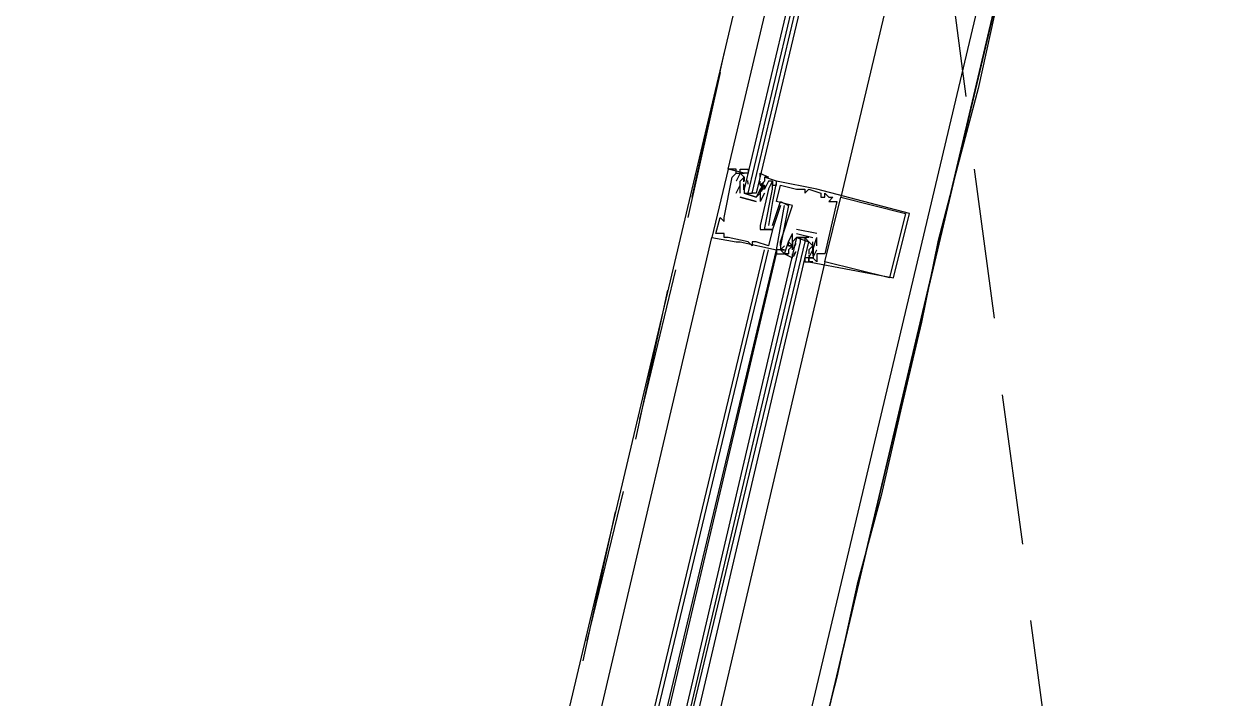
# Model space of a CAD drawing. Header units: feet. Extents: x -84 to 198, y -22 to 181.
# Drawn here: x 131.298 to 135.267, y 100.602 to 102.831 of the extents above; entities that cross this region are included whole.
import ezdxf

# ---------------------------------------------------------------- set-up
doc = ezdxf.new("R2010")
doc.units = ezdxf.units.FT
doc.layers.add('A-LINEA', color=7, linetype='CONTINUOUS')

msp = doc.modelspace()

# ---------------------------------------------------------------- linework, layer by layer
at = {"layer": 'A-LINEA'}
for p, q in [((135.2667, 106.0978), (131.36, 89.5511)), ((134.3733, 105.9511), (132.6267, 98.5644)), ((135.1333, 105.7644), (133.3867, 98.3911)), ((135.1333, 105.7644), (133.3867, 98.3911)), ((134.3467, 103.0978), (134.4133, 102.5911)), ((133.6133, 102.7378), (133.5067, 102.2578)), ((133.6, 102.6711), (133.4933, 102.1911)), ((133.6, 102.6711), (133.4933, 102.1911)), ((133.68, 102.3378), (133.6267, 102.3511)), ((133.6267, 102.3511), (133.6267, 102.3511)), ((134.44, 102.3511), (134.5067, 101.8578)), ((133.64, 102.3244), (133.64, 102.3244)), ((133.6533, 102.3378), (133.6533, 102.3378)), ((133.6533, 102.3111), (133.6533, 102.3111)), ((133.6667, 102.3378), (133.6667, 102.3378)), ((133.6667, 102.3111), (133.6667, 102.3111)), ((133.6792, 102.3093), (133.679, 102.3276)), ((133.68, 102.3378), (133.68, 102.3378)), ((133.68, 102.3244), (133.68, 102.3244)), ((133.68, 102.3244), (133.68, 102.3111)), ((133.68, 102.3111), (133.68, 102.3111)), ((133.6932, 102.3013), (133.6922, 102.3132)), ((133.7333, 102.3111), (133.7333, 102.3111)), ((133.7333, 102.2978), (133.7333, 102.3111)), ((133.7467, 102.3244), (133.7467, 102.3244)), ((133.76, 102.3111), (133.76, 102.3111)), ((133.7733, 102.3111), (133.7733, 102.3111)), ((133.7733, 102.3111), (133.7733, 102.3111)), ((133.7867, 102.3111), (133.7867, 102.3111)), ((133.7867, 102.3111), (133.7867, 102.3111)), ((133.6533, 102.2711), (133.6533, 102.2711)), ((133.6667, 102.2978), (133.6667, 102.2978)), ((133.6667, 102.2978), (133.6667, 102.2978)), ((133.6667, 102.2711), (133.6667, 102.2711)), ((133.6667, 102.2711), (133.6667, 102.2711)), ((133.6791, 102.2822), (133.6786, 102.3025)), ((133.6799, 102.288), (133.6788, 102.2998)), ((133.68, 102.2844), (133.68, 102.2844)), ((133.6933, 102.2711), (133.7067, 102.2711)), ((133.72, 102.2844), (133.72, 102.2844)), ((133.7333, 102.2978), (133.7333, 102.2978)), ((133.7333, 102.2844), (133.7333, 102.2844)), ((133.7447, 102.295), (133.735, 102.277)), ((133.7436, 102.307), (133.7352, 102.2908)), ((133.7418, 102.3), (133.7356, 102.2899)), ((133.7418, 102.2867), (133.7356, 102.2765)), ((133.7467, 102.2978), (133.7467, 102.2978)), ((133.7467, 102.2844), (133.7467, 102.2844)), ((133.7467, 102.2844), (133.7467, 102.2844)), ((133.7467, 102.2711), (133.7467, 102.2711)), ((133.76, 102.2844), (133.76, 102.2844)), ((133.7733, 102.2978), (133.7733, 102.2978)), ((133.7733, 102.2844), (133.7733, 102.2844)), ((133.7733, 102.2844), (133.7733, 102.2844)), ((133.7867, 102.2978), (133.7867, 102.2978)), ((133.8, 102.2978), (133.8, 102.2978)), ((133.8533, 102.2844), (133.8533, 102.2844)), ((133.8667, 102.2844), (133.8667, 102.2844)), ((133.88, 102.2844), (133.88, 102.2844)), ((133.88, 102.2711), (133.88, 102.2711)), ((133.8933, 102.2844), (133.8933, 102.2844)), ((133.92, 102.2844), (133.92, 102.2844)), ((133.9333, 102.2711), (133.9333, 102.2711)), ((133.9467, 102.2711), (133.9467, 102.2711)), ((133.6667, 102.2578), (133.72, 102.2444)), ((133.72, 102.2444), (133.6667, 102.2578)), ((133.6667, 102.2578), (133.6667, 102.2578)), ((133.6667, 102.2578), (133.6667, 102.2578)), ((133.72, 102.2444), (133.72, 102.2444)), ((133.72, 102.2444), (133.72, 102.2444)), ((133.7333, 102.2444), (133.7333, 102.2444)), ((133.7333, 102.2444), (133.7333, 102.2444)), ((133.7733, 102.2444), (133.7733, 102.2444)), ((133.7867, 102.2444), (133.7867, 102.2444)), ((133.8, 102.2444), (133.8, 102.2444)), ((133.8, 102.2311), (133.8, 102.2311)), ((133.8133, 102.2311), (133.8133, 102.2311)), ((133.8267, 102.2311), (133.8267, 102.2311)), ((133.84, 102.2311), (133.84, 102.2311)), ((133.9333, 102.2578), (133.9333, 102.2578)), ((133.9467, 102.2578), (133.9467, 102.2578)), ((133.96, 102.2578), (133.96, 102.2578)), ((133.96, 102.2444), (133.96, 102.2444)), ((133.9733, 102.2578), (133.9733, 102.2578)), ((133.9867, 102.2444), (133.9867, 102.2444)), ((134, 102.2578), (134, 102.2578)), ((133.6, 102.1911), (133.6, 102.1911)), ((133.6133, 102.1911), (133.6133, 102.1911)), ((134.2133, 102.2044), (134.2133, 102.2044)), ((134.2267, 102.2044), (134.2267, 102.2044)), ((133.6133, 102.1778), (133.6133, 102.1778)), ((133.7333, 102.1644), (133.7333, 102.1644)), ((133.7333, 102.1511), (133.7333, 102.1511)), ((133.7467, 102.1511), (133.7467, 102.1511)), ((133.76, 102.1644), (133.76, 102.1644)), ((133.7733, 102.1644), (133.7733, 102.1644)), ((133.7733, 102.1511), (133.7733, 102.1511)), ((133.7733, 102.1511), (133.7733, 102.1511)), ((133.92, 102.1378), (133.8533, 102.1511)), ((133.8533, 102.1511), (133.8533, 102.1511)), ((132.8267, 98.9511), (133.5733, 102.1244)), ((133.5733, 102.1244), (133.5733, 102.1244)), ((133.5867, 102.1378), (133.5867, 102.1378)), ((133.6, 102.1378), (133.6, 102.1378)), ((133.6133, 102.1378), (133.6133, 102.1378)), ((133.6133, 102.1244), (133.6133, 102.1244)), ((133.6267, 102.1244), (133.6267, 102.1244)), ((133.6533, 102.1111), (133.6533, 102.1111)), ((133.6667, 102.1111), (133.6667, 102.1111)), ((133.6933, 102.1111), (133.6933, 102.1111)), ((133.7067, 102.1111), (133.7067, 102.1111)), ((133.72, 102.1111), (133.72, 102.1111)), ((133.8, 102.1111), (133.8, 102.1111)), ((133.8, 102.1111), (133.8, 102.1111)), ((133.8267, 102.1111), (133.8267, 102.1111)), ((133.8267, 102.1111), (133.8267, 102.1111)), ((133.84, 102.1378), (133.84, 102.1378)), ((133.84, 102.1378), (133.84, 102.1378)), ((133.8533, 102.1378), (133.9067, 102.1244)), ((133.8533, 102.1378), (133.8533, 102.1378)), ((133.8533, 102.1111), (133.8533, 102.1111)), ((133.8667, 102.1244), (133.88, 102.1244)), ((133.8933, 102.1111), (133.8933, 102.1111)), ((133.9067, 102.1244), (133.9067, 102.1244)), ((133.9067, 102.0844), (133.92, 102.1244)), ((133.9067, 102.1244), (133.9067, 102.1244)), ((133.92, 102.1378), (133.92, 102.1378)), ((133.92, 102.0978), (133.92, 102.1244)), ((133.92, 102.1244), (133.92, 102.1244)), ((132.9867, 98.9111), (133.7467, 102.0844)), ((133, 98.9111), (133.76, 102.0844)), ((133.0267, 98.8978), (133.7867, 102.0844)), ((133.04, 98.8978), (133.7867, 102.0711)), ((133.7067, 102.0978), (133.7067, 102.0978)), ((133.76, 102.0978), (133.76, 102.0978)), ((133.7867, 102.0844), (133.7867, 102.0844)), ((133.7867, 102.0844), (133.7867, 102.0844)), ((133.7867, 102.0711), (133.7867, 102.0711)), ((133.7867, 102.0711), (133.7867, 102.0711)), ((133.7867, 102.0711), (133.7867, 102.0711)), ((133.7867, 102.0711), (133.7867, 102.0711)), ((133.8, 102.0978), (133.8, 102.0978)), ((133.8, 102.0978), (133.8, 102.0978)), ((133.8, 102.0978), (133.8, 102.0978)), ((133.8, 102.0844), (133.8, 102.0844)), ((133.8, 102.0844), (133.8, 102.0844)), ((133.8, 102.0844), (133.8, 102.0844)), ((133.8133, 102.0978), (133.8133, 102.0978)), ((133.8133, 102.0844), (133.8133, 102.0844)), ((133.8133, 102.0711), (133.8133, 102.0711)), ((133.8267, 102.0978), (133.8267, 102.0978)), ((133.8267, 102.0844), (133.8267, 102.0844)), ((133.8267, 102.0711), (133.8267, 102.0711)), ((133.84, 102.0978), (133.84, 102.0978)), ((133.84, 102.0978), (133.84, 102.0978)), ((133.84, 102.0844), (133.84, 102.0978)), ((133.84, 102.0844), (133.84, 102.0844)), ((133.84, 102.0844), (133.84, 102.0844)), ((133.842, 102.0872), (133.8516, 102.1052)), ((133.843, 102.0618), (133.8515, 102.0781)), ((133.8448, 102.0955), (133.8511, 102.1057)), ((133.8448, 102.0689), (133.8511, 102.079)), ((133.8933, 102.0978), (133.8933, 102.0978)), ((133.8933, 102.0844), (133.8933, 102.0711)), ((133.8933, 102.0844), (133.8933, 102.0844)), ((133.8933, 102.0711), (133.8933, 102.0711)), ((133.9067, 102.0844), (133.9067, 102.0844)), ((133.9067, 102.0844), (133.9067, 102.0844)), ((133.9067, 102.0844), (133.9067, 102.0844)), ((133.9067, 102.0711), (133.9067, 102.0711)), ((133.9067, 102.0711), (133.9067, 102.0711)), ((133.9068, 102.0943), (133.9078, 102.0824)), ((133.9074, 102.0729), (133.9077, 102.0546)), ((133.9075, 102.0868), (133.9081, 102.0663)), ((133.92, 102.0978), (133.92, 102.0978)), ((133.92, 102.0844), (133.92, 102.0844)), ((133.92, 102.0711), (133.92, 102.0711)), ((133.9467, 102.0711), (133.9467, 102.0711)), ((133.9467, 102.0444), (133.2, 98.8578)), ((133.8933, 102.0578), (133.8933, 102.0578)), ((133.8933, 102.0444), (133.8933, 102.0444)), ((133.8935, 102.0676), (133.8945, 102.0557)), ((133.9067, 102.0578), (133.9067, 102.0578)), ((133.92, 102.0444), (133.92, 102.0444)), ((133.9467, 102.0444), (133.9467, 102.0444)), ((133.4533, 102.0178), (133.3333, 101.5244)), ((134.16, 101.9911), (134.16, 101.9911)), ((134.1733, 101.9911), (134.1733, 101.9911)), ((133.4267, 101.9511), (133.32, 101.4578)), ((133.4267, 101.9511), (133.32, 101.4578)), ((134.5333, 101.6044), (134.6, 101.1111)), ((133.28, 101.2844), (133.16, 100.7911)), ((133.2533, 101.2178), (133.1467, 100.7244)), ((133.2533, 101.2178), (133.1467, 100.7244)), ((134.6267, 100.8578), (134.6933, 100.3644))]:
    msp.add_line(p, q, dxfattribs=at)
for points in [[(124.5867, 91.1511), (131.36, 89.5511), (135.2667, 106.0978)], [(134.8533, 105.8444), (134.4267, 104.0578), (134, 102.2578)], [(134.8533, 105.8444), (134.4267, 104.0578), (134, 102.2578)], [(133.6533, 102.3378), (133.6533, 102.3511), (133.6267, 102.3511), (134.0533, 104.1511)], [(134.12, 104.1378), (133.68, 102.2844), (133.68, 102.2711), (133.6933, 102.2711), (134.1333, 104.1244)], [(134.16, 104.1244), (133.72, 102.2711), (133.7067, 102.2711), (134.1467, 104.1244)], [(134.5067, 102.8578), (134.4533, 102.6178), (134.3867, 102.3644), (134.32, 102.1111), (134.2667, 101.8444), (134.2, 101.5644), (134.1333, 101.2711), (134.0533, 100.9778), (133.9867, 100.6711), (133.9067, 100.3644), (133.84, 100.0311), (133.76, 99.7111), (133.68, 99.3644), (133.6, 99.0178), (133.5067, 98.6578), (133.4267, 98.2978), (133.3333, 97.9244), (133.24, 97.5378)], [(133.6267, 102.3511), (133.5733, 102.1244), (133.6533, 102.1111), (133.6667, 102.1111), (133.7867, 102.0844), (133.8133, 102.2311), (133.8133, 102.2311)], [(133.6533, 102.3378), (133.6533, 102.3511), (133.6267, 102.3511)], [(133.6533, 102.3378), (133.6533, 102.3511), (133.6267, 102.3511)], [(133.6667, 102.2711), (133.6667, 102.2978), (133.6667, 102.3111), (133.68, 102.3244), (133.6667, 102.3378), (133.68, 102.3378), (133.6667, 102.3378), (133.6667, 102.3511), (133.6933, 102.3511), (133.6933, 102.3378), (133.68, 102.3378)], [(133.5867, 102.1378), (133.6, 102.1911), (133.6133, 102.1778), (133.6133, 102.1911), (133.64, 102.3244), (133.6533, 102.3378), (133.6667, 102.3378), (133.6533, 102.3111)], [(133.6667, 102.2711), (133.6667, 102.2978), (133.6667, 102.3111)], [(133.7333, 102.3244), (133.7333, 102.3378), (133.76, 102.3244), (133.7467, 102.3244), (133.7467, 102.3111), (133.7333, 102.2978), (133.7467, 102.2978), (133.7333, 102.2844), (133.72, 102.2578), (133.68, 102.2711)], [(133.8, 102.2311), (133.7733, 102.1511), (133.7467, 102.1511), (133.7733, 102.2844), (133.7733, 102.3111), (133.7733, 102.2978), (133.7867, 102.2978), (133.7867, 102.3111), (133.7467, 102.3244)], [(133.76, 102.2844), (133.7733, 102.3111), (133.76, 102.3111), (133.7467, 102.2844), (133.7467, 102.2844)], [(133.8933, 102.0578), (133.8933, 102.0444), (134.1733, 101.9911), (134.2267, 102.2044), (133.92, 102.2844), (133.7867, 102.3111), (133.7733, 102.2444), (133.76, 102.1644)], [(133.76, 102.2844), (133.7333, 102.1644), (133.7333, 102.1511), (133.7733, 102.1511), (133.76, 102.0978), (133.72, 102.1111), (133.7067, 102.1111), (133.7067, 102.0978), (133.6933, 102.1111), (133.6267, 102.1244), (133.6133, 102.1244), (133.6133, 102.1378), (133.6, 102.1378), (133.5867, 102.1378)], [(133.6533, 102.2711), (133.6667, 102.2978), (133.6667, 102.2978)], [(133.68, 102.2978), (133.68, 102.2844), (133.68, 102.2711), (133.72, 102.2578), (133.7333, 102.2711), (133.7333, 102.2844)], [(133.7467, 102.2978), (133.7467, 102.2844), (133.7333, 102.2844), (133.7333, 102.2444)], [(133.7467, 102.2711), (133.7333, 102.2444), (133.7333, 102.2444)], [(133.8, 102.1111), (133.84, 102.2311), (133.7867, 102.2444), (133.8, 102.2978), (133.8533, 102.2844), (133.8667, 102.2844), (133.88, 102.2844), (133.88, 102.2711), (133.8933, 102.2844), (133.9333, 102.2711), (133.9333, 102.2578), (133.9467, 102.2578), (133.9467, 102.2711), (133.96, 102.2578), (133.9733, 102.2578), (133.96, 102.2444), (133.9867, 102.2444), (133.9467, 102.0711), (133.92, 102.0711), (133.92, 102.0444), (133.9067, 102.0578), (133.92, 102.0844)], [(133.7733, 102.1644), (133.8, 102.2444), (133.8267, 102.2311), (133.8, 102.0978), (133.8, 102.1111), (133.8, 102.0978), (133.8, 102.0844), (133.7867, 102.0844), (133.7867, 102.0711), (133.8267, 102.0711)], [(134.2133, 102.2044), (134.16, 101.9911), (133.9467, 102.0444), (134, 102.2578), (134.2133, 102.2044)], [(133.1333, 98.8711), (133.8933, 102.1111), (133.88, 102.1244), (133.88, 102.1111), (133.1067, 98.8844), (133.8667, 102.1111), (133.8667, 102.1244), (133.8533, 102.1244), (133.0933, 98.8844)], [(133.8133, 102.0978), (133.8, 102.0844), (133.8133, 102.0844), (133.8, 102.0844), (133.8133, 102.0711), (133.8267, 102.1111), (133.8267, 102.1111), (133.84, 102.1378), (133.84, 102.1378)], [(133.8933, 102.1244), (133.8533, 102.1244), (133.84, 102.1111), (133.84, 102.0978), (133.8267, 102.0978), (133.84, 102.0978), (133.8267, 102.0844), (133.8267, 102.0711), (133.8133, 102.0711), (133.84, 102.0578), (133.84, 102.0711)], [(133.8267, 102.0844), (133.84, 102.0978), (133.8267, 102.0978), (133.8267, 102.1111), (133.84, 102.0978), (133.84, 102.1378)], [(133.84, 102.0978), (133.84, 102.1111), (133.8533, 102.1244), (133.8933, 102.1111), (133.9067, 102.0978), (133.8933, 102.0844)], [(133.8933, 102.0578), (133.88, 102.0578), (133.88, 102.0444), (133.9067, 102.0444), (133.8933, 102.0444), (133.8933, 102.0578), (133.9067, 102.0578), (133.8933, 102.0578), (133.9067, 102.0844), (133.9067, 102.0978), (133.9067, 102.1111)], [(133.7867, 102.0711), (133.8, 102.0711), (133.8, 102.0711)], [(133.7867, 102.0711), (133.8, 102.0711), (133.8, 102.0711)], [(133.7867, 102.0711), (133.8, 102.0711), (133.8, 102.0711)], [(133.9067, 102.0844), (133.9067, 102.0711), (133.9067, 102.0844), (133.9067, 102.0711)]]:
    msp.add_lwpolyline(points, dxfattribs=at)

doc.saveas('drawing.dxf')
